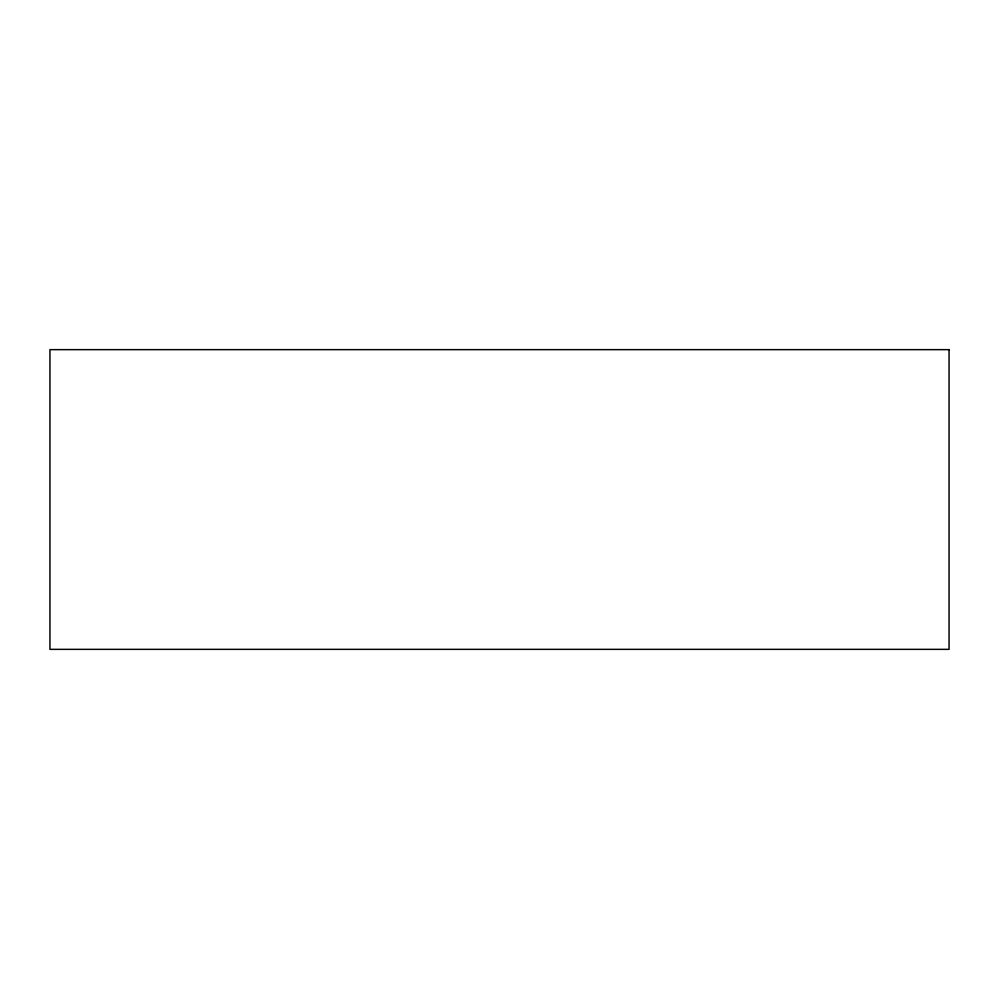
<?xml version="1.0" encoding="UTF-8"?>
<svg xmlns="http://www.w3.org/2000/svg" width="999" height="999" viewBox="0 0 999 999"><rect width="100%" height="100%" fill="white"/><g stroke="black" fill="none" stroke-linecap="round" stroke-linejoin="round"><path stroke-width="1.5" d="M949.05 349.65L49.95 349.65L49.95 649.35L949.05 649.35L949.05 349.65"/></g></svg>
